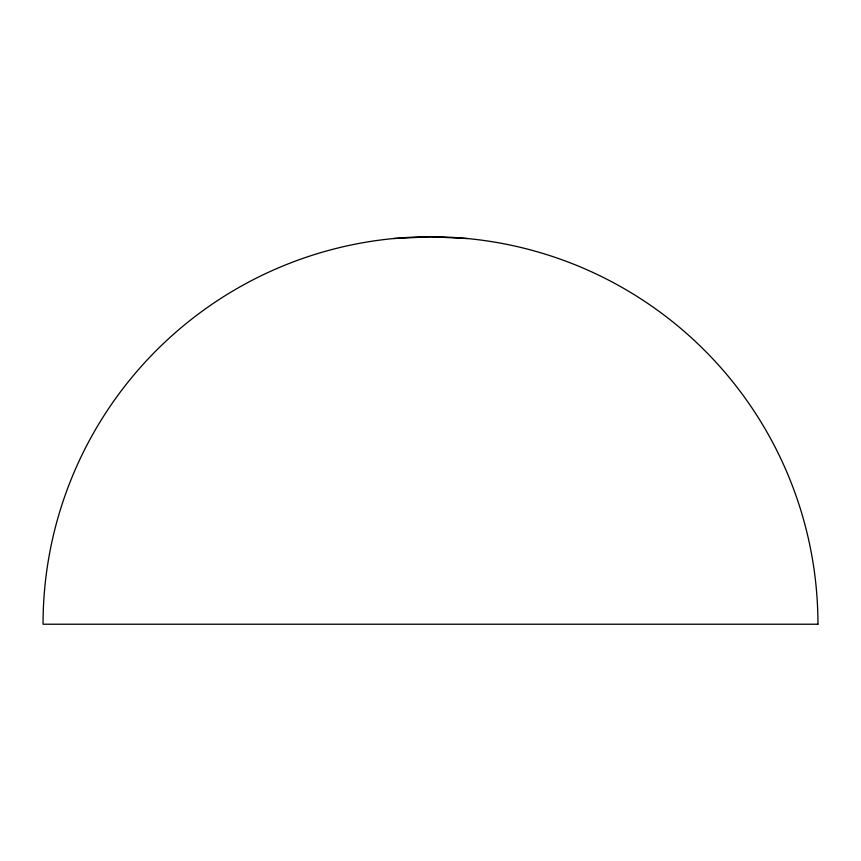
<?xml version="1.0" encoding="UTF-8"?>
<svg xmlns="http://www.w3.org/2000/svg" width="861" height="861" viewBox="0 0 861 861"><rect width="100%" height="100%" fill="white"/><g stroke="black" fill="none" stroke-linecap="round" stroke-linejoin="round"><path stroke-width="1.29" d="M393.595 238.54L430.5 236.775L467.405 238.54M817.95 624.225L43.05 624.225A387.45 387.45 0 0 1 430.5 236.775A387.45 387.45 0 0 1 817.95 624.225"/></g></svg>
